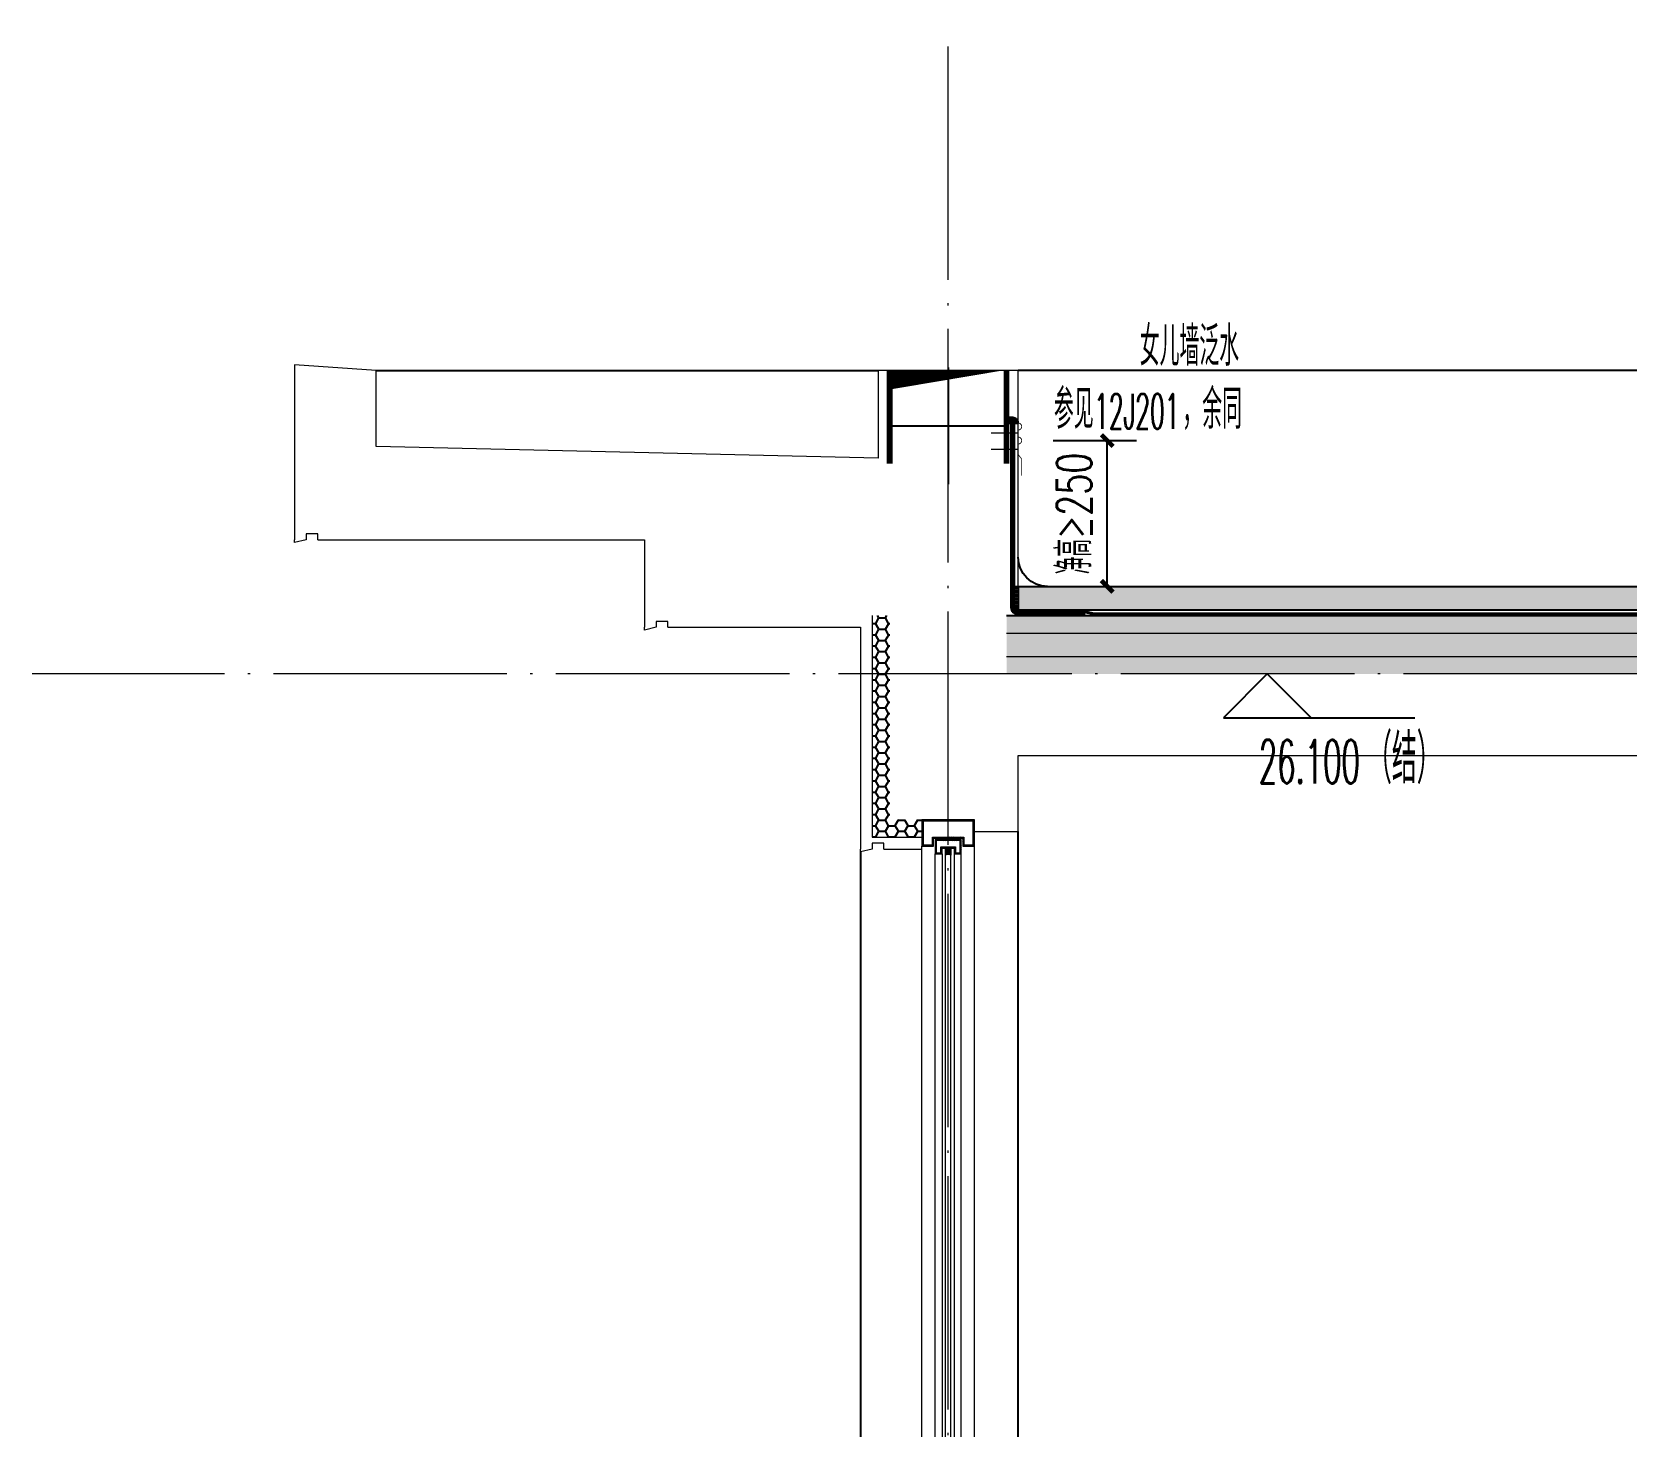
# Model space of a CAD drawing. Extents: x -518115 to 790560, y -210384 to 1628073.
# Drawn here: x 681655 to 684405, y -155091 to -152700 of the extents above; entities that cross this region are included whole.
import ezdxf
from ezdxf.xclip import XClip

# ---------------------------------------------------------------- set-up
doc = ezdxf.new("R2010")
doc.units = 0
doc.header["$LTSCALE"] = 1000
doc.header["$MEASUREMENT"] = 0
doc.header["$XCLIPFRAME"] = 0
for name, pattern in [('__DASH', [0.35, 0.25, -0.1]), ('DASH', [0.35, 0.25, -0.1]), ('DOTE', [2.4200000000000004, 2, -0.2, 0.02, -0.2])]:
    doc.linetypes.add(name, pattern=pattern)
for name, color, linetype in [('3-屋面构造层', 157, 'Continuous'), ('DIM_ELEV', 3, 'Continuous'), ('DIM_IDEN', 67, 'Continuous'), ('PUB_TEXT', 4, 'Continuous'), ('SURFACE', 6, 'Continuous'), ('机电标识类', 1, 'Continuous'), ('污水', 3, 'Continuous'), ('看线', 251, 'Continuous'), ('立面-看线', 251, 'Continuous')]:
    doc.layers.add(name, color=color, linetype=linetype)
for name, color, linetype, lineweight in [('DOTE', 19, 'DOTE', 9), ('PUB_HATCH', 8, 'Continuous', 9), ('S_WINDOW', 144, 'Continuous', 15), ('内粉刷', 37, 'Continuous', 9), ('细细', 250, 'Continuous', 0)]:
    doc.layers.add(name, color=color, linetype=linetype, lineweight=lineweight)
doc.styles.add('_TCH_DIM', font='SIMPLEX.shx', dxfattribs={"width": 0.7, "bigfont": 'GBCBIG.shx'})
doc.styles.add('_TCH_DIM_T3', font='SIMPLEX.shx', dxfattribs={"width": 0.4941176470588236, "bigfont": 'GBCBIG.shx'})
doc.dimstyles.new('_TCH_ARCH&&20', dxfattribs={"dimtxt": 59.5, "dimasz": 20, "dimexe": 50, "dimexo": 60, "dimgap": 25.25, "dimtad": 1, "dimdec": 0, "dimzin": 0, "dimdsep": 46, "dimtxsty": '_TCH_DIM_T3', "dimblk": 'ARCHTICK', "dimcen": 0.09, "dimclrt": 7, "dimazin": 2, "dimtfac": 1, "dimtdec": 0, "dimtix": 1, "dimtmove": 2, "dimatfit": 3, "dimfxl": 1, "dimtolj": 1, "dimtzin": 0, "dimarcsym": 0})
pattern_1 = [(315.0000000000001, (-439411.4025467164, 52018.76769765254), (-1.767766952966368, -1.76776695296637), []), (315.0000000000001, (-439410.2240354163, 52018.76769765254), (-1.767766952966368, -1.76776695296637), [])]

# ---------------------------------------------------------------- blocks, each defined once
blk = doc.blocks.new('GDGDGDRGDR')
at = {"linetype": '__DASH', "ltscale": 0.1}
blk.add_wipeout([(425935.08938271867, 371533.3318186801), (425734.93593555497, 371533.3318185921), (425734.9359352478, 371383.331818531), (425935.08938238653, 371383.33181850036)], dxfattribs=at).dxf.layer = '污水'
at = {"layer": '机电标识类', "color": 250, "linetype": 'DASH', "ltscale": 400}
for p, q in [((425834.8193114293, 371358.3318185735), (425834.8193114294, 371558.3318185735)), ((425935.0893824034, 371458.3318185734), (425734.9359355539, 371458.3318185735))]:
    blk.add_line(p, q, dxfattribs=at)
at = {"layer": '污水', "linetype": '__DASH', "ltscale": 0.1, "const_width": 10}
blk.add_lwpolyline([(425935.0893824034, 371533.3318185734), (425734.9359355539, 371533.3318185735), (425734.9359355539, 371383.3318185735), (425935.0893824033, 371383.3318185734)], close=True, dxfattribs=at)
blk = doc.blocks.new('FGHFG4334GDFGDFFGGGGGGDFG4G')
at = {"layer": 'SURFACE', "const_width": 2.25}
for points in [[(46.50594613142312, -2.328306436538696e-10), (0, 0)], [(46.50594613142312, -27.64099938771687), (0, -27.64099938748404)]]:
    blk.add_lwpolyline(points, dxfattribs=at)
at = {"layer": 'SURFACE', "const_width": 1.5}
blk.add_lwpolyline([(46.50594613142312, 17.19615260045975, -0.9999999995343386), (46.50594613142312, 5.196152600459754), (46.50594613142312, -6.803847399540246, -0.9999999995343386), (46.50594613142312, -18.80384739954025), (46.50594613142312, -36.80384739954025), (52.50594613142312, -47.99999982025474), (52.50594613188878, -72.80384739907458)], format="xyb", dxfattribs=at)
blk = doc.blocks.new('FGDGDGD')
at = {"layer": '3-屋面构造层'}
h = blk.add_hatch(dxfattribs=at)
h.set_pattern_fill('隔热材料01', color=256, scale=7.692307726157686, style=0)
h.set_pattern_definition([(270, (9.518576882430352, 433.2280380548909), (3.846153863078843, -7.065270026171597e-16), [0.3859807709292772, -3.460173092149565]), (270, (6.637134561897255, 433.2280380548909), (3.846153863078843, -7.065270026171597e-16), [0.3859807709292772, -3.460173092149565]), (90, (8.599576878361404, 430.6181149664335), (-3.846153863078843, 2.355090008723865e-16), [0.3859807709292772, -3.460173092149565]), (90, (7.556115335202776, 430.6181149664335), (-3.846153863078843, 2.355090008723865e-16), [0.3859807709292772, -3.460173092149565]), (180, (10.0018653459847, 429.9999995791586), (-4.710180017447732e-16, -3.846153863078842), [3.848019247702437, 0.001865384623593239]), (135, (8.928230725927278, 430.1929803492385), (2.135044287520562e-16, 3.846144174701212), [0.32830769375241, -5.110980791721634]), (116.56505, (12.54223074193578, 430.4251341963536), (8.679276333293947e-06, 3.846148741623309), [0.2157692317187203, -8.384500036895895]), (116.56505, (8.696076878812164, 430.4251341963536), (8.679276333293947e-06, 3.846148741623309), [0.2157692317187203, -8.384500036895895]), (153.43495, (13.16034612909425, 429.9999995791586), (-8.6792763309454e-06, 3.846148741623309), [0.431538463437446, -8.16873080517726]), (153.43495, (9.314192265970632, 429.9999995791586), (-8.6792763309454e-06, 3.846148741623309), [0.431538463437446, -8.16873080517726]), (63.43495000000001, (12.44573074136861, 431.0040957374149), (-8.67927633286694e-06, 3.846148741623309), [2.054923085965763, -6.545346182648943]), (63.43495000000001, (8.599576878361404, 431.0040957374149), (-8.67927633286694e-06, 3.846148741623309), [2.054923085965763, -6.545346182648943]), (116.56505, (13.36473074543756, 433.2280380548909), (8.679276333293947e-06, 3.846148741623309), [0.2157692317187203, -8.384500036895895]), (116.56505, (9.518576882430352, 433.2280380548909), (8.679276333293947e-06, 3.846148741623309), [0.2157692317187203, -8.384500036895895]), (135, (9.422076881863177, 433.4210188249708), (2.135044287520562e-16, 3.846144174701212), [0.32830769375241, -5.110980791721634]), (153.43495, (13.03607689775527, 433.6531726721441), (-8.6792763309454e-06, 3.846148741623309), [0.431538463437446, -8.16873080517726]), (153.43495, (9.189923034748062, 433.6531726721441), (-8.6792763309454e-06, 3.846148741623309), [0.431538463437446, -8.16873080517726]), (45, (6.733634562464431, 433.4210188249708), (2.135044287520562e-16, 3.846144174701212), [0.3283076937524101, -5.110980791721635]), (63.43495000000001, (10.48328842490446, 433.2280380548909), (-8.67927633286694e-06, 3.846148741623309), [0.215769231718723, -8.384500036895982]), (63.43495000000001, (6.637134561897255, 433.2280380548909), (-8.67927633286694e-06, 3.846148741623309), [0.215769231718723, -8.384500036895982]), (26.56504999999998, (10.81192304182332, 433.6531726721441), (8.67927633286694e-06, 3.846148741623309), [0.4315384634374462, -8.168730805177264]), (26.56504999999998, (6.965769178699702, 433.6531726721441), (8.67927633286694e-06, 3.846148741623309), [0.4315384634374462, -8.168730805177264]), (116.56505, (11.40226919820998, 431.0040957374149), (8.679276333293947e-06, 3.846148741623309), [2.054923085965742, -6.545346182648855]), (116.56505, (7.556115335202776, 431.0040957374149), (8.679276333293947e-06, 3.846148741623309), [2.054923085965742, -6.545346182648855]), (45, (7.227480718283914, 430.1929803492385), (2.135044287520562e-16, 3.846144174701212), [0.3283076937524101, -5.110980791721635]), (63.43495000000001, (11.30578842875548, 430.4251341963536), (-8.67927633286694e-06, 3.846148741623309), [0.215769231718723, -8.384500036895982]), (63.43495000000001, (7.459634565748274, 430.4251341963536), (-8.67927633286694e-06, 3.846148741623309), [0.215769231718723, -8.384500036895982]), (26.56504999999998, (10.68765381048433, 429.9999995791586), (8.67927633286694e-06, 3.846148741623309), [0.4315384634374462, -8.168730805177264]), (26.56504999999998, (6.841499947477132, 429.9999995791586), (8.67927633286694e-06, 3.846148741623309), [0.4315384634374462, -8.168730805177264])])
edge = h.paths.add_edge_path()
edge.add_arc((682180.809526873, 585366.1783012309), 9.230769271389224, 450, 540, ccw=False)
edge.add_line((682180.809526873, 585375.4090705023), (682191.5787576897, 585375.4090705023))
edge.add_line((682191.5787576897, 585375.4090705023), (682191.5787576897, 585366.1783012309))
edge.add_line((682191.5787576897, 585366.1783012309), (682171.5787576017, 585366.1783012309))
h = blk.add_hatch(dxfattribs=at)
h.set_pattern_fill('混凝土', color=256, scale=5, angle=-1.145762838157291, style=0)
h.set_pattern_definition([(48.85423716184272, (-82751.9658367117, -43707.86341073358), (35.79309909095693, -3.854096189547981), [3.75, -41.25]), (353.8542371618427, (-82751.9658367117, -43707.86341073358), (-6.184137843051141, 37.74081061115472), [3, -33]), (99.30563716184271, (-82748.98307854368, -43708.18458518508), (29.60898742232837, 33.88669106072903), [3.1870095, -35.0571056]), (45.0384371618427, (-82751.7658766997, -43697.86541013379), (53.18589730100116, -9.341323687111705), [5.625, -61.875]), (95.4898371618427, (-82747.33371909964, -43698.64385655505), (47.69771455917247, 47.76167945863907), [4.780514399999999, -52.58565]), (350.0384371618427, (-82751.7658766997, -43697.86541013379), (47.69767727589946, 47.76171671284821), [4.5, -49.5]), (19.85423716184271, (-82746.81686640286, -43700.46489028976), (29.43684693449651, -20.72370725831586), [3.75, -41.25]), (324.8542371618427, (-82746.81686640286, -43700.46489028976), (12.88833923098379, 36.00698624317217), [3, -33]), (70.30563716184272, (-82744.36379692366, -43702.19186746184), (42.32519773256788, 15.28324586336042), [3.187009499999995, -35.05710559999991]), (36.35423716184271, (-82751.9658367117, -43707.86341073358), (0.940698498801122, 16.62920732730076), [0, -32.59999999999999, 0, -33.5, 0, -33.125]), (6.354237161842708, (-82751.9658367117, -43707.86341073358), (13.5451798188694, 19.45362572053069), [0, -19.09999999999996, 0, -31.84999999999996, 0, -12.62499999999998]), (326.3542371618427, (-82763.11360738042, -43707.64045532019), (26.66323482308004, -1.661233809339271), [0, -12.5, 0, -39, 0, -51.75]), (316.3542371618427, (-82768.11260768038, -43707.54047531419), (29.25356332174018, 4.421178799928506), [0, -16.25, 0, -25.9, 0, -36.75])])
h.paths.add_polyline_path([(674875.1042975198, 585046.1783016222), (674875.1042975198, 585086.1783016222), (682171.5787590629, 585086.1783013656), (682171.5787561293, 585046.1783016222)])
h = blk.add_hatch(dxfattribs=at)
h.set_pattern_fill('隔热材料03', color=256, scale=12.5, style=0)
h.set_pattern_definition([(113.5779999999999, (-500407.8114433814, 374696.8656327745), (-0.008692621387955055, 6.269962076307432), [1.075, -0.5693124999999999, 2.837499999999999, -0.5693124999999999, 1.075, -0.6824999999999999]), (66.42000000000002, (-500406.1743808811, 374696.8656327745), (2.72778785077741, 6.042481274070449e-05), [1.075, -0.5693125, 2.840375, -0.5693125, 1.075, -0.6825]), (180, (-500406.1743808811, 374696.8656327745), (0, 6.25), [1.636625, -1.0910625]), (180, (-500407.5382558819, 374702.4906327745), (0, 6.25), [1.636625, -1.0910625]), (90, (-500405.7426933817, 374697.8547577743), (2.727749999999999, 1.670265153187096e-16), [0.5217499999999999, -5.728250000000001]), (90, (-500407.1065683815, 374700.9797577743), (2.727749999999999, 1.670265153187096e-16), [0.5217499999999999, -5.728250000000001]), (90, (-500408.2426933817, 374697.8547577743), (2.727749999999999, 1.670265153187096e-16), [0.5217499999999999, -5.728250000000001]), (90, (-500409.6065683815, 374700.9797577743), (2.727749999999999, 1.670265153187096e-16), [0.5217499999999999, -5.728250000000001])])
edge = h.paths.add_edge_path()
edge.add_line((682177.8287583389, 585086.178301364), (682177.8287575953, 585050.2237543819))
edge.add_arc((682171.5787575953, 585050.2237545294), 6.250000000116417, 270.0000000010672, 359.999998647836, ccw=False)
edge.add_line((682171.5787575953, 585043.9737545294), (682171.578757607, 585086.1783013657))
edge.add_line((682171.578757607, 585086.1783013656), (682177.8287576981, 585086.1783013642))
h = blk.add_hatch(dxfattribs=at)
h.set_pattern_fill('焦渣矿渣', color=256, scale=4, angle=-1.145762838157291, style=0)
h.set_pattern_definition([(358.8542371618427, (-82751.9658367117, -43697.86341073358), (8.27546507245746, 13.69326162148875), [1.6, -14.4]), (298.8542371618427, (-82751.9658367117, -43697.86341073358), (15.99644496110448, -0.320132170134613), [1.6, -14.4]), (238.8542371618427, (-82750.36615661567, -43697.89540433552), (7.720979888647015, -14.01339379162337), [1.6, -14.4]), (268.8542371618427, (-82745.56711632782, -43697.99138514127), (15.8368329500859, -8.318336499028739), [2.4, -11.456]), (268.8542371618427, (-82743.96743623179, -43698.02337874315), (15.8368329500859, -8.318336499028739), [2.4, -11.456]), (268.8542371618427, (-82742.36775613588, -43698.05537234509), (15.8368329500859, -8.318336499028739), [2.4, -11.456])])
h.paths.add_polyline_path([(674875.1042975198, 585006.1783016222), (674875.1042975198, 585036.1785744326), (682191.5735077282, 585036.1785744326), (682191.5735047949, 585006.1783016222)])
h = blk.add_hatch(dxfattribs=at)
h.set_pattern_fill('加气混凝土', color=256, scale=5, style=0)
h.set_pattern_definition([(0, (-82734.26583671174, -43726.16341073357), (30, 60), [0, -60]), (0, (-82769.36583671172, -43734.26341073361), (30, 60), [0, -60]), (0, (-82749.86583671172, -43734.86341073358), (30, 60), [0, -60]), (0, (-82728.56583671167, -43717.16341073357), (30, 60), [0, -60]), (0, (-82753.4658367117, -43737.86341073358), (30, 60), [0, -60]), (0, (-82722.56583671167, -43679.36341073358), (30, 60), [0, -60]), (0, (-82740.86583671172, -43684.16341073357), (30, 60), [0, -60]), (0, (-82731.26583671174, -43691.66341073357), (30, 60), [0, -60]), (0, (-82780.16583671176, -43692.86341073358), (30, 60), [0, -60]), (0, (-82750.76583671174, -43695.56341073359), (30, 60), [0, -60]), (0, (-82762.16583671176, -43710.86341073358), (30, 60), [0, -60]), (0, (-82761.56583671167, -43733.36341073358), (30, 60), [0, -60]), (0, (-82739.06583671167, -43735.76341073361), (30, 60), [0, -60]), (0, (-82722.56583671167, -43709.36341073358), (30, 60), [0, -60]), (0, (-82778.66583671176, -43718.66341073357), (30, 60), [0, -60]), (0, (-82773.56583671167, -43708.46341073356), (30, 60), [0, -60]), (0, (-82750.16583671176, -43712.66341073357), (30, 60), [0, -60]), (0, (-82758.56583671167, -43721.36341073358), (30, 60), [0, -60]), (0, (-82763.36583671172, -43701.56341073359), (30, 60), [0, -60]), (0, (-82755.86583671172, -43679.06341073359), (30, 60), [0, -60]), (0, (-82776.26583671174, -43731.26341073361), (30, 60), [0, -60]), (0, (-82743.26583671174, -43691.36341073358), (30, 60), [0, -60]), (0, (-82771.16583671176, -43690.46341073356), (30, 60), [0, -60]), (0, (-82775.9658367117, -43682.66341073357), (30, 60), [0, -60]), (130.601294, (-82726.2515509117, -43698.14912513358), (-149.9999983430985, 180.0000007869767), [2.6341554, -1103.7111]), (18.4349488, (-82730.53726511169, -43697.00626793358), (149.999999446807, 59.99999955732223), [2.710524, -376.76279]), (90, (-82730.53726511169, -43699.57769633358), (30, 60), [2.5714284, -117.428565]), (161.565051, (-82727.9658367117, -43700.43483953358), (-150.0000007552608, 59.99999552724113), [2.710524, -376.76279]), (53.1301023, (-82727.9658367117, -43700.43483953358), (30.00000005671201, 59.99999997164399), [2.857143, -297.14285]), (135, (-82725.68012231169, -43731.00626273354), (-30.00000362661431, 59.99999593952013), [2.424366, -167.28126]), (45, (-82729.1086939117, -43731.00626273354), (29.9999998082377, 59.99999975789676), [2.424366, -167.28126]), (135, (-82727.3944081117, -43732.72055273358), (-30.00000362661431, 59.99999593952013), [2.424366, -167.28126]), (45, (-82727.3944081117, -43732.72055273358), (29.9999998082377, 59.99999975789676), [2.424366, -167.28126]), (116.565051, (-82754.53726271167, -43690.72055333358), (-5.219298673253547e-06, 119.9999967353521), [3.194382599999995, -63.88764999999992]), (180, (-82755.96583271178, -43687.86341093358), (-29.99999999999999, 60), [3.4285716, -56.571425]), (63.43494880000001, (-82760.82297671167, -43690.72055333358), (2.716145353076627e-07, 119.9999994186336), [3.1943826, -63.88765]), (116.565051, (-82759.39440671168, -43693.57769633358), (-5.219298673253547e-06, 119.9999967353521), [3.194382599999995, -63.88764999999992]), (0, (-82759.39440671168, -43693.57769633358), (30, 60), [3.4285716, -56.571425]), (63.43494880000001, (-82755.96583271178, -43693.57769633358), (2.716145353076627e-07, 119.9999994186336), [3.1943826, -63.88765]), (107.102728, (-82731.9658369117, -43711.00626473356), (-89.99999655924546, 300.0000004840144), [3.8861346, -1628.29025]), (143.972626, (-82733.1086941117, -43707.29198213358), (-569.999992773809, 419.9999995246334), [3.8861346, -812.202]), (180, (-82736.2515511117, -43705.00626773358), (-29.99999999999999, 60), [3.7142856, -56.28571]), (36.02737329999999, (-82743.10869371169, -43707.29198213358), (569.9999957876589, 419.9999954722194), [3.886134599999995, -812.2019999999987]), (71.5650511, (-82744.2515509117, -43710.72055073356), (90.00000046203284, 299.999999483479), [3.6140316, -375.85928]), (107.102728, (-82743.10869371169, -43714.43483873358), (-89.99999655924546, 300.0000004840144), [3.8861346, -1628.29025]), (143.972626, (-82739.9658367117, -43716.72055073356), (-569.999992773809, 419.9999995246334), [3.8861346, -812.202]), (0, (-82739.9658367117, -43716.72055073356), (30, 60), [3.7142856, -56.28571]), (36.02737329999999, (-82736.2515511117, -43716.72055073356), (569.9999957876589, 419.9999954722194), [3.886134599999995, -812.2019999999987]), (71.5650511, (-82733.1086941117, -43714.43483873358), (90.00000046203284, 299.999999483479), [3.6140316, -375.85928]), (150.255118, (-82731.3944083117, -43683.00626813358), (-90.00000021301362, 59.99999925650194), [2.303502, -481.43196]), (90, (-82733.3944081117, -43684.14912473358), (30, 60), [2.2857144, -117.714275]), (29.7448813, (-82733.3944081117, -43684.14912473358), (90.00000005300183, 59.99999971978212), [2.303502, -481.43196]), (116.565051, (-82745.3944081117, -43725.57769673358), (-5.219298673253547e-06, 119.9999967353521), [3.194382599999995, -63.88764999999992]), (168.690067, (-82746.82297931169, -43722.72055073356), (-270.00000020031, 59.99999849441089), [2.9137254, -608.96855]), (41.18592510000001, (-82751.9658367117, -43724.14912073355), (749.9999954558657, 659.9999942288417), [3.0371844, -1272.5802]), (90, (-82751.9658367117, -43727.00626673357), (30, 60), [2.857143, -117.14285]), (138.814074, (-82749.68012231169, -43729.00626473356), (-749.9999866690214, 660.0000042036299), [3.0371844, -1272.5802]), (16.6992442, (-82749.68012231169, -43729.00626473356), (989.999992551639, 299.9999968578065), [2.982945, -1249.85375]), (60.9453959, (-82746.82297931169, -43728.14912273356), (29.99999992038756, 59.99999946927048), [2.9416086, -1232.53395]), (109.983106, (-82770.53726471169, -43700.43483953358), (-150.0000005649931, 419.9999988885021), [3.344200199999995, -1401.219749999997]), (155.556045, (-82771.68012071168, -43697.29198193358), (-390.0000014866058, 179.9999962602965), [3.4522986, -1446.51315]), (24.4439547, (-82777.96583471168, -43697.29198193358), (390.0000001945477, 179.9999991342401), [3.4522986, -1446.51315]), (70.01689340000001, (-82779.10869071179, -43700.43483953358), (150.0000004522143, 419.9999989580724), [3.3442002, -1401.21975]), (109.983106, (-82777.96583471168, -43703.57769653358), (-150.0000005649931, 419.9999988885021), [3.344200199999995, -1401.219749999997]), (160.016893, (-82774.82297471177, -43704.72055373358), (-150.0000000881629, 59.99999726666744), [3.3442002, -698.93775]), (19.9831065, (-82774.82297471177, -43704.72055373358), (149.9999991764409, 59.99999990480279), [3.3442002, -698.93775]), (70.01689340000001, (-82771.68012071168, -43703.57769653358), (150.0000004522143, 419.9999989580724), [3.3442002, -1401.21975]), (122.005383, (-82748.2515511117, -43705.86341093358), (-30.000004026147, 59.99999693707862), [2.6954232, -563.3434000000001]), (18.4349488, (-82752.25155071169, -43704.43483913358), (149.999999446807, 59.99999955732223), [2.710524, -376.76279]), (90, (-82752.25155071169, -43707.00626813358), (30, 60), [2.5714284, -117.428565]), (161.565051, (-82749.68012231169, -43707.86341073358), (-150.0000007552608, 59.99999552724113), [2.710524, -376.76279]), (54.46232220000002, (-82749.68012231169, -43707.86341073358), (209.9999996957259, 299.9999995506066), [2.457807, -1029.82115]), (116.565051, (-82765.68012071168, -43720.43483873358), (-5.219298673253547e-06, 119.9999967353521), [3.194382599999995, -63.88764999999992]), (180, (-82767.10869071179, -43717.57769273355), (-29.99999999999999, 60), [3.142857, -56.85714]), (59.0362434, (-82771.96583471168, -43720.43483873358), (30.00000009765315, 59.99999970877774), [3.331972799999995, -696.3821999999985]), (120.963756, (-82770.25155071169, -43723.29197873356), (-30.00000409979644, 59.99999724465997), [3.3319728, -696.3821999999999]), (0, (-82770.25155071169, -43723.29197873356), (30, 60), [3.142857, -56.85714]), (63.43494880000001, (-82767.10869071179, -43723.29197873356), (2.716145353076627e-07, 119.9999994186336), [3.1943826, -63.88765])])
h.paths.add_polyline_path([(682191.578757607, 584936.1783016517), (674875.1042975198, 584936.1780274255), (674875.1042975198, 584966.1783002361), (682191.5787590734, 584966.1784614939)])
at = {"layer": '立面-看线'}
h = blk.add_hatch(dxfattribs=at)
h.set_pattern_fill('HONEY', color=256, scale=7)
h.set_pattern_definition([(0, (-799653.2396506671, -415240.1301154787), (16.66875, 9.623705), [11.1125, -22.225]), (120, (-799653.2396506671, -415240.1301154787), (-16.66874800852732, 9.623708449331868), [11.1125, -22.22499999999999]), (59.99999999999999, (-799653.2396506671, -415240.1301154787), (1.991472681428519e-06, 19.24741344933186), [-22.225, 11.1125])])
h.paths.add_polyline_path([(682191.5787576062, 584966.1781887197), (674875.1042989865, 584966.1780274255), (674875.1042960531, 585006.1783677471), (682191.578756139, 585006.1785290414)])
at = {"layer": '3-屋面构造层'}
for p, q in [((682177.8287584423, 585086.178301364), (674875.1042975198, 585086.1783016222)), ((682171.5787575966, 585086.1783013656), (682171.5787575953, 585043.9737545294)), ((682171.5900709446, 585046.1783016222), (674875.1042975198, 585046.1783016222)), ((682191.5735062616, 585036.1785861533), (674875.1042975198, 585036.1783106334))]:
    blk.add_line(p, q, dxfattribs=at)
at = {"layer": '3-屋面构造层', "color": 251, "linetype": 'DASH', "ltscale": 0.05, "true_color": 0x636466, "const_width": 2.5}
for points in [[(682056.5789281048, 585042.7237545294), (682171.5787575953, 585042.7237545294, 0.4142135554582916), (682179.0787575953, 585050.2237543522), (682179.0787593519, 585366.1783013344)], [(682056.5789281048, 585038.9737545294), (682171.5787575953, 585038.9737545294, 0.4142135554582514), (682182.8287575953, 585050.2237542637), (682182.8287593519, 585366.1783012459)]]:
    blk.add_lwpolyline(points, format="xyb", dxfattribs=at)
at = {"layer": '3-屋面构造层', "color": 251, "true_color": 0x636466}
for points in [[(682056.5789281048, 585041.4737545294), (682171.5787575953, 585041.4737545294, 0.4142135554582744), (682180.3287575953, 585050.2237543229), (682180.3287593519, 585366.1783013048)], [(682056.5789281048, 585043.9737545294), (682171.5787575953, 585043.9737545294, 0.4142135554583157), (682177.8287575953, 585050.2237543818), (682177.8287593519, 585366.178301364)], [(682056.5789281048, 585040.2237545294), (682171.5787575953, 585040.2237545294, 0.4142135554582615), (682181.5787575953, 585050.2237542933), (682181.5787593519, 585366.1783012755), (682184.0787593519, 585366.1783012163), (682184.0787575953, 585050.2237542344, -0.4142135554609713), (682171.5787575953, 585037.7237545294), (682056.5789281048, 585037.7237545294)]]:
    blk.add_lwpolyline(points, format="xyb", dxfattribs=at)
at = {"layer": '3-屋面构造层', "ltscale": 0.8}
blk.add_lwpolyline([(682171.5787576017, 585366.178301231, -0.4142135623730951), (682180.809526873, 585375.4090705025), (682191.5787576897, 585375.4090705025), (682191.5787576897, 585366.178301231), (682171.5787576014, 585366.178301231)], format="xyb", dxfattribs=at)
at = {"layer": '3-屋面构造层', "color": 251, "linetype": 'DASH', "ltscale": 0.05, "true_color": 0x636466, "const_width": 2.5}
for points in [[(682042.6804567014, 585038.9737545294), (674875.1042975066, 585038.9737545289)], [(682056.5789281048, 585042.7237545294), (682042.6804567014, 585038.9737545294)]]:
    blk.add_lwpolyline(points, dxfattribs=at)
at = {"layer": '3-屋面构造层', "color": 251, "true_color": 0x636466}
for points in [[(682042.6804567014, 585040.2237545294), (674875.104297507, 585040.2237545289)], [(674875.1042975063, 585037.7237545289), (682042.6804567014, 585037.7237545294)], [(682056.0197806568, 585043.8417232817), (682042.1213092533, 585040.0917232817)], [(682043.2396041496, 585037.8557857771), (682057.1380755531, 585041.6057857771)]]:
    blk.add_lwpolyline(points, dxfattribs=at)
at = {"layer": '3-屋面构造层'}
blk.add_arc((682121.578757532, 585136.1783013793), 49.99999999976717, 270, 359.9999986392983, dxfattribs=at)
at = {"layer": 'PUB_HATCH', "color": 215, "true_color": 0xa953a0}
for p, q in [((682191.5735062616, 585006.1785861533), (674875.1042975198, 585006.1783106334)), ((682191.5787576062, 584966.1784579258), (674875.1042975198, 584966.1783016222))]:
    blk.add_line(p, q, dxfattribs=at)
at = {"layer": '3-屋面构造层', "color": 1, "xscale": -1}
blk.add_blockref('FGHFG4334GDFGDFFGGGGGGDFG4G', (682218.0847037071, 585348.9821487669), dxfattribs=at)
blk = doc.blocks.new('A$C40486AD2')
at = {"layer": 'PUB_TEXT', "style": '_TCH_DIM'}
for s, height, width, p in [('女儿墙泛水', 67.5177304964539, 0.7, (254.7780105845124, 115.3120729053811)), ('，余同', 67.5177304964539, 0.7, (327.7567339887677, 7.506115458572609)), ('参见', 67.5177304964539, 0.7, (107.7482233504699, 7.506115458572609)), ('12J201', 59.5, 0.4941176470588236, (176.5567339887677, 7.506115458572609))]:
    blk.add_text(s, height=height, dxfattribs=dict(at, width=width)).set_placement(p)
blk = doc.blocks.new('_ArchTick')
at = {"color": 0, "linetype": 'ByBlock', "const_width": 0.4}
blk.add_lwpolyline([(-0.5, -0.5), (0.5, 0.5)], dxfattribs=at)
blk = doc.blocks.new('*D324')
at = {"layer": 'Defpoints', "color": 0, "transparency": 16777216}
for p in [(683344.8385214616, -153400.3022879646), (683497.3385214774, -153400.3022879646), (683344.8385214616, -153650.3022879646)]:
    blk.add_point(p, dxfattribs=at)
at = {"layer": 'DIM_IDEN', "color": 0, "lineweight": -2, "transparency": 16777216}
for p, q in [((683404.8385214616, -153400.3022879646), (683547.3385214774, -153400.3022879646)), ((683497.3385214774, -153650.3022879646), (683497.3385214774, -153400.3022879646)), ((683404.8385214616, -153650.3022879646), (683547.3385214774, -153650.3022879646))]:
    blk.add_line(p, q, dxfattribs=at)
at = {"layer": 'DIM_IDEN', "color": 0, "lineweight": -2, "transparency": 16777216, "xscale": 20, "yscale": 20, "zscale": 20}
for p, rotation in [((683497.3385214774, -153400.3022879646), 90), ((683497.3385214774, -153650.3022879646), 270)]:
    blk.add_blockref('_ArchTick', p, dxfattribs=dict(at, rotation=rotation))
at = {"layer": 'DIM_IDEN', "color": 7, "transparency": 16777216, "insert": (683440.6978964773, -153525.3022879647), "char_height": 59.5, "attachment_point": 5, "rotation": 90, "style": '_TCH_DIM_T3'}
blk.add_mtext('\\A1;{\\W0.70588;净高≥250}', dxfattribs=at)

msp = doc.modelspace()

# ---------------------------------------------------------------- hatches: boundary and pattern name
at = {"layer": '立面-看线'}
h = msp.add_hatch(dxfattribs=at)
h.set_pattern_fill('HONEY', color=256, scale=7)
h.set_pattern_definition([(0, (-128778.4634941514, -541472.2186643946), (16.66875, 9.623705), [11.1125, -22.225]), (120, (-128778.4634941514, -541472.2186643946), (-16.66874800852732, 9.623708449331868), [11.11249999999992, -22.22499999999984]), (59.99999999999999, (-128778.4634941514, -541472.2186643946), (1.991472681428519e-06, 19.24741344933186), [-22.225, 11.1125])])
h.paths.add_polyline_path([(683124.8358378556, -153700.3020031922), (683094.8208425666, -153700.3020031922), (683094.8353326138, -154080.2717858491), (683179.8337860749, -154080.2717858492), (683179.8342732087, -154050.2718104037), (683124.8358800035, -154050.2716095467)])
at = {"layer": '细细'}
h = msp.add_hatch(dxfattribs=at)
h.set_pattern_fill('金属', color=256, angle=1.272221872585407e-14, style=0)
h.set_pattern_definition(pattern_1)
h.paths.add_polyline_path([(683269.833786005, -154095.290305349), (683249.833786005, -154095.290305349), (683249.833786005, -154081.7889842621), (683199.833786005, -154081.7889842621), (683199.833786005, -154095.290305349), (683179.833786005, -154095.290305349), (683179.833786005, -154050.290305349), (683269.833786005, -154050.290305349)])
h.paths.add_polyline_path([(683251.833786005, -154079.7889842621), (683251.833786005, -154093.290305349), (683267.833786005, -154093.290305349), (683267.833786005, -154052.290305349), (683181.833786005, -154052.290305349), (683181.833786005, -154093.290305349), (683197.833786005, -154093.290305349), (683197.833786005, -154079.7889842621)], flags=16)
h = msp.add_hatch(dxfattribs=at)
h.set_pattern_fill('金属', color=256, angle=1.272221872585407e-14, style=0)
h.set_pattern_definition(pattern_1)
h.paths.add_polyline_path([(683202.333786005, -154083.7889842621), (683202.333786005, -154108.7889842621), (683214.333786005, -154108.7889842621), (683214.333786005, -154098.7889842621), (683235.333786005, -154098.7889842621), (683235.333786005, -154108.7889842621), (683247.333786005, -154108.7889842621), (683247.333786005, -154083.7889842621)])
h.paths.add_polyline_path([(683245.333786005, -154085.7889842621), (683245.333786005, -154106.7889842621), (683237.333786005, -154106.7889842621), (683237.333786005, -154096.7889842621), (683212.333786005, -154096.7889842621), (683212.333786005, -154106.7889842621), (683204.333786005, -154106.7889842621), (683204.333786005, -154085.7889842621)], flags=16)
h = msp.add_hatch(color=256, dxfattribs=at)
edge = h.paths.add_edge_path()
edge.add_line((683229.333786005, -154098.7889842621), (683229.333786005, -154110.7889842621))
edge.add_arc((683224.833786005, -154119.0830094579), 9.436146138645508, 61.51754654915222, 118.4824534508478)
edge.add_line((683220.333786005, -154110.7889842621), (683220.333786005, -154098.7889842621))
edge.add_arc((683224.833786005, -154090.4949590662), 9.436146138645508, 241.5175465491522, 298.4824534508478)

# ---------------------------------------------------------------- linework, layer by layer
at = {"color": 251, "true_color": 0x636466}
msp.add_line((684404.8341135763, -153280.1794789614), (683344.8337435889, -153280.2910285156), dxfattribs=at)
at = {"layer": 'DIM_ELEV', "color": 3}
for p, q in [((683771.5537755484, -153800.2903053463), (683696.5537755484, -153875.2903053463)), ((683771.5537755484, -153800.2903053463), (683846.5537755484, -153875.2903053463)), ((683696.5537755484, -153875.2903053463), (684024.5537755484, -153875.2903053463))]:
    msp.add_line(p, q, dxfattribs=at)
at = {"layer": 'DOTE', "linetype": 'DOTE', "ltscale": 0.2}
msp.add_line((684404.8350526298, -153800.2903053464), (681655.3590886084, -153800.2903053461), dxfattribs=at)
at = {"layer": 'PUB_HATCH', "color": 215, "true_color": 0xa953a0}
msp.add_lwpolyline([(683094.835332625, -153700.3020031918), (683094.8353326138, -154080.2717858492), (683179.8337860749, -154080.2717858492)], dxfattribs=at)
at = {"layer": 'S_WINDOW'}
for p, q in [((683179.833786005, -156205.290305349), (683179.833786005, -154095.290305349)), ((683269.833786005, -156205.290305349), (683269.833786005, -154095.290305349)), ((683202.333786005, -156191.7916264359), (683202.333786005, -154108.7889842621)), ((683247.333786005, -156191.7916264359), (683247.333786005, -154108.7889842621))]:
    msp.add_line(p, q, dxfattribs=at)
for points in [[(683179.833786005, -154050.290305349), (683179.833786005, -154095.290305349), (683199.833786005, -154095.290305349), (683199.833786005, -154081.7889842621), (683249.833786005, -154081.7889842621), (683249.833786005, -154095.290305349), (683269.833786005, -154095.290305349), (683269.833786005, -154050.290305349)], [(683181.833786005, -154052.290305349), (683181.833786005, -154093.290305349), (683197.833786005, -154093.290305349), (683197.833786005, -154079.7889842621), (683251.833786005, -154079.7889842621), (683251.833786005, -154093.290305349), (683267.833786005, -154093.290305349), (683267.833786005, -154052.290305349)], [(683202.333786005, -154083.7889842621), (683202.333786005, -154108.7889842621), (683214.333786005, -154108.7889842621), (683214.333786005, -154098.7889842621), (683235.333786005, -154098.7889842621), (683235.333786005, -154108.7889842621), (683247.333786005, -154108.7889842621), (683247.333786005, -154083.7889842621)], [(683204.333786005, -154085.7889842621), (683204.333786005, -154106.7889842621), (683212.333786005, -154106.7889842621), (683212.333786005, -154096.7889842621), (683237.333786005, -154096.7889842621), (683237.333786005, -154106.7889842621), (683245.333786005, -154106.7889842621), (683245.333786005, -154085.7889842621)]]:
    msp.add_lwpolyline(points, close=True, dxfattribs=at)
at = {"layer": '内粉刷'}
for points in [[(682144.8337861284, -153570.2904959612), (682144.8337861282, -153560.2904959858), (682124.8337861282, -153560.2904959858), (682124.8337861284, -153570.2904959549), (682104.8337860097, -153575.290495984), (682104.8337860097, -153570.290495984)], [(682144.8337861284, -153570.290495984), (682704.8337860097, -153570.290495984), (682704.8337860097, -153720.290495984)], [(682744.8337861284, -153720.2904959612), (682744.8337861282, -153710.2904959858), (682724.8337861282, -153710.2904959858), (682724.8337861284, -153720.2904959549), (682704.8337860097, -153725.290495984), (682704.8337860097, -153720.290495984)], [(682744.8337861284, -153720.2904959917), (683074.8337860097, -153720.290495984), (683074.8337860097, -154100.290104492)], [(683269.760206228, -154070.2907387306), (683344.7601064554, -154070.2902720402), (683344.7478129569, -153940.2961587108), (684404.8350526303, -153940.2961587121)], [(683114.8352924915, -154100.2901044692), (683114.835292491, -154090.2901044936), (683094.835292491, -154090.2901044936), (683094.8352924915, -154100.2901044629), (683074.8352923727, -154105.290104492), (683074.8352923727, -154100.290104492)], [(683114.8352924915, -154100.290104492), (683179.833786005, -154100.290104492)]]:
    msp.add_lwpolyline(points, dxfattribs=at)
at = {"layer": '看线'}
for p, q in [((682244.8337860097, -153280.290495984), (683104.833786005, -153280.290495984)), ((683344.8337859901, -156230.2903059711), (683344.8209675447, -154070.2902716615)), ((683074.8352923727, -154105.290104492), (683074.8352923727, -156227.0644018045))]:
    msp.add_line(p, q, dxfattribs=at)
at = {"layer": '细细'}
msp.add_lwpolyline([(683229.333786005, -154098.7889842621), (683229.333786005, -154110.7889842621, 0.2538046539481282), (683220.333786005, -154110.7889842621), (683220.333786005, -154098.7889842621, 0.2538046539481283)], format="xyb", close=True, dxfattribs=at)
for points in [[(683220.333786005, -156189.7916264359), (683220.333786005, -154098.7889842621)], [(683229.333786005, -156189.7916264359), (683229.333786005, -154098.7889842621)], [(683214.333786005, -154108.7889842621), (683214.333786005, -156191.7916264359)], [(683235.333786005, -154108.7889842621), (683235.333786005, -156191.7916264359)]]:
    msp.add_lwpolyline(points, dxfattribs=at)

# ---------------------------------------------------------------- block references
msp.add_blockref('A$C40486AD2', (683298.3278399011, -153387.4984405625))
at = {"rotation": 179.9999999997999}
msp.add_blockref('GDGDGDRGDR', (1109059.654030936, 218083.041321029), dxfattribs=at)

# ---------------------------------------------------------------- texts
at = {"layer": 'DIM_ELEV', "color": 7, "style": '_TCH_DIM'}
for s, height, width, p in [('26.100', 74.375, 0.4941176470588236, (683756.9999348716, -153987.8153053463)), ('（结）', 84.39716312056737, 0.7, (683942.4999348716, -153987.8153053463))]:
    msp.add_text(s, height=height, dxfattribs=dict(at, width=width)).set_placement(p)

# ---------------------------------------------------------------- dimensions: what is measured, and where the dimension line sits
at = {"layer": 'DIM_IDEN'}
dim = msp.add_aligned_dim(p1=(683344.8385214614, -153650.3022879645), p2=(683344.8385214614, -153400.3022879645), distance=-152.50000001606531, text='{\\W0.70588;净高≥250}', dimstyle='_TCH_ARCH&&20', dxfattribs=at)
dim.commit()
dim.dimension.update_dxf_attribs({"geometry": '*D324', "text_midpoint": (683440.6978964773, -153525.3022879647)})

# ---------------------------------------------------------------- next in the draw order: linework, layer by layer
at = {"layer": 'DOTE', "linetype": 'DOTE', "ltscale": 0.2}
msp.add_line((683224.833786005, -157481.0508965525), (683224.8349311188, -152700.2903051295), dxfattribs=at)
at = {"layer": '内粉刷'}
msp.add_lwpolyline([(683344.8337860097, -153650.2984219111), (683344.8337860097, -153280.2904959925), (683104.833786005, -153280.2904959833), (683104.833786005, -153430.2904959865), (682244.8337860097, -153410.290495984), (682244.8337860097, -153280.290495984), (682104.8337860097, -153270.290495984), (682104.8337860097, -153570.290495984)], dxfattribs=at)

# ---------------------------------------------------------------- next in the draw order: block references
ref = msp.add_blockref('FGDGDGD', (1365516.40328977, -738736.4805893342), dxfattribs=dict(xscale=-1))
XClip(ref).set_block_clipping_path([(681111.5682333743, 584936.1769558351), (682291.5665918037, 585389.8130026822)])

doc.saveas('drawing.dxf')
